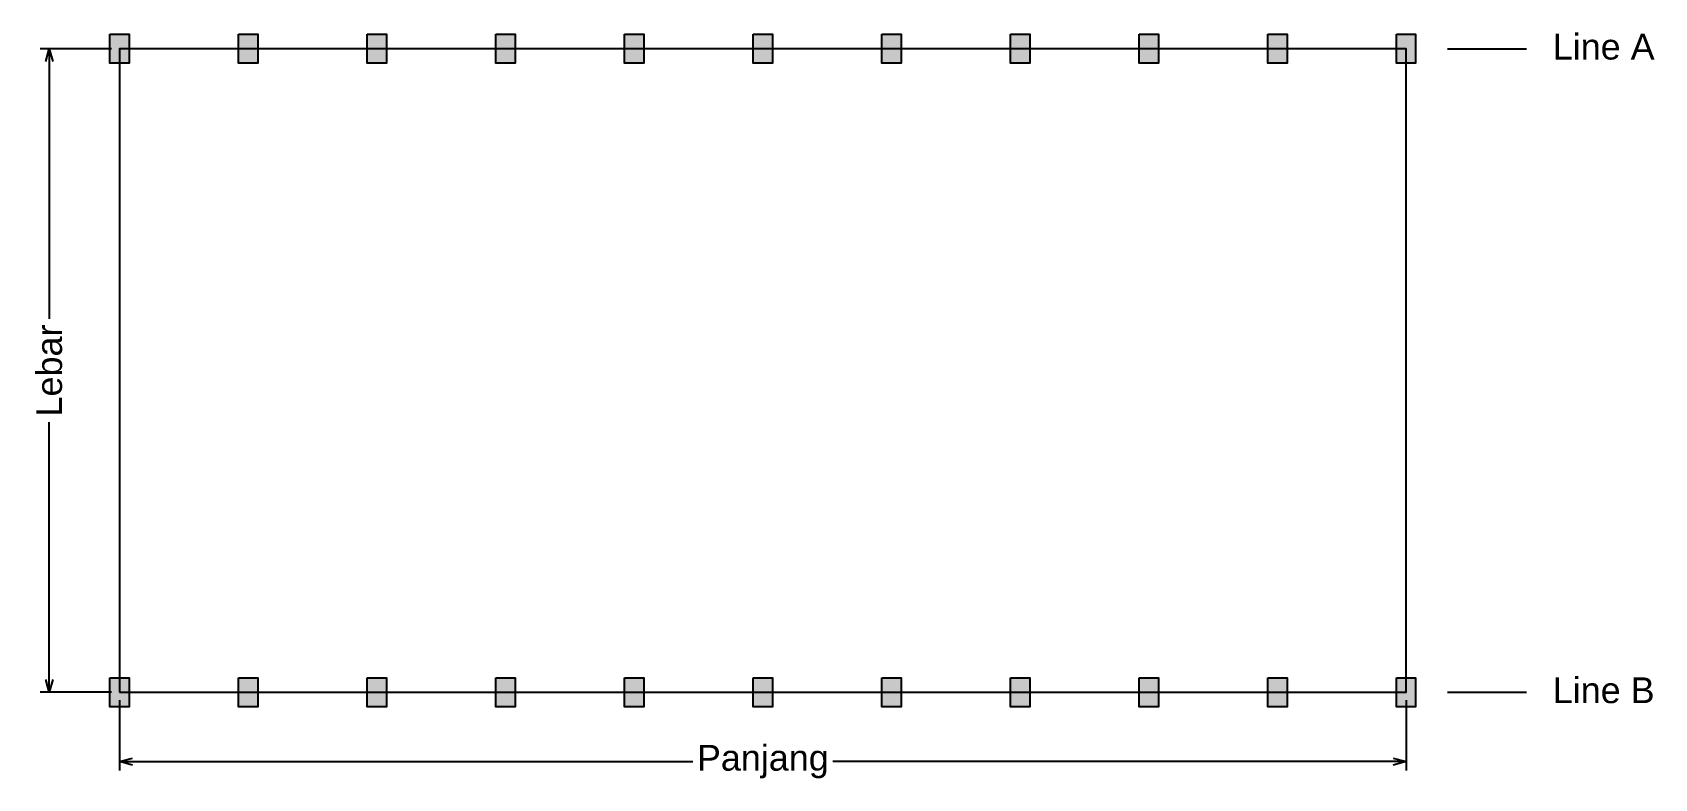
# Model space of a CAD drawing. Header units: millimetres. Extents: x -61993 to 642891, y -429158 to 50967.
# Drawn here: x 14424 to 140523, y -153670 to -95705 of the extents above; entities that cross this region are included whole.
import ezdxf

# ---------------------------------------------------------------- set-up
doc = ezdxf.new("R2010")
doc.units = ezdxf.units.MM
doc.layers.add('HATCH', color=251, linetype='Continuous', lineweight=0)
doc.styles.add('SANSERIF', font='sanss___.ttf', dxfattribs={"height": 2})
doc.dimstyles.new('Sagoe_2_mm', dxfattribs={"dimscale": 25, "dimtxt": 2, "dimasz": 1, "dimexe": 0.7, "dimexo": 0.625, "dimtad": 0, "dimdec": 0, "dimzin": 1, "dimdsep": 46, "dimtxsty": 'SANSERIF', "dimblk": 'OPEN30', "dimcen": 1, "dimclrd": 1, "dimclre": 1, "dimclrt": 152, "dimadec": 0, "dimazin": 0, "dimtfac": 1, "dimtdec": 0, "dimtofl": 0, "dimtmove": 1, "dimatfit": 3, "dimfxl": 1, "dimarcsym": 0})
pattern_1 = [(0, (-21201.642, -33581.345), (0, 6.985), [5.08, -1.905]), (90, (-21201.642, -33581.345), (-6.985, 4e-16), [5.08, -1.905])]

# ---------------------------------------------------------------- blocks, each defined once
blk = doc.blocks.new('_Open30')
at = {"color": 0, "linetype": 'ByBlock', "lineweight": -2}
for p, q in [((-1, 0.27), (0, 0)), ((0, 0), (-1, -0.27)), ((0, 0), (-1, 0))]:
    blk.add_line(p, q, dxfattribs=at)
blk = doc.blocks.new('*D8')
at = {"color": 1, "lineweight": -2, "transparency": 16777216}
for p, q in [((21202, -147594), (21202, -153058)), ((121202, -147594), (121202, -153058)), ((22202, -152358), (65759, -152358)), ((120202, -152358), (76644, -152358))]:
    blk.add_line(p, q, dxfattribs=at)
at = {"layer": 'Defpoints', "color": 0, "transparency": 16777216}
for p in [(21202, -146969), (121202, -146969), (121202, -152358)]:
    blk.add_point(p, dxfattribs=at)
at = {"color": 1, "lineweight": -2, "transparency": 16777216, "xscale": 1000, "yscale": 1000, "zscale": 1000, "rotation": 180}
blk.add_blockref('_Open30', (21202, -152358), dxfattribs=at)
at = {"color": 1, "lineweight": -2, "transparency": 16777216, "xscale": 1000, "yscale": 1000, "zscale": 1000}
blk.add_blockref('_Open30', (121202, -152358), dxfattribs=at)
at = {"color": 152, "transparency": 16777216, "insert": (71202, -152358), "char_height": 2000, "attachment_point": 5, "style": 'SANSERIF'}
blk.add_mtext('Panjang', dxfattribs=at)
blk = doc.blocks.new('*D9')
at = {"color": 1, "lineweight": -2, "transparency": 16777216}
for p, q in [((20577, -96969), (15036, -96969)), ((15736, -97969), (15736, -117962)), ((15736, -145969), (15736, -125975)), ((20577, -146969), (15036, -146969))]:
    blk.add_line(p, q, dxfattribs=at)
at = {"layer": 'Defpoints', "color": 0, "transparency": 16777216}
for p in [(15736, -96969), (21202, -96969), (21202, -146969)]:
    blk.add_point(p, dxfattribs=at)
at = {"color": 1, "lineweight": -2, "transparency": 16777216, "xscale": 1000, "yscale": 1000, "zscale": 1000}
for p, rotation in [((15736, -96969), 90), ((15736, -146969), 270)]:
    blk.add_blockref('_Open30', p, dxfattribs=dict(at, rotation=rotation))
at = {"color": 152, "transparency": 16777216, "insert": (15736, -121969), "char_height": 2000, "attachment_point": 5, "rotation": 90, "style": 'SANSERIF'}
blk.add_mtext('Lebar', dxfattribs=at)
blk = doc.blocks.new('*U10')
at = {"layer": 'HATCH'}
h = blk.add_hatch(dxfattribs=at)
h.set_pattern_fill('ANGLE', color=251)
h.set_pattern_definition(pattern_1)
h.paths.add_polyline_path([(-750, 1125), (750, 1125), (750, -1125), (-750, -1125)])
h = blk.add_hatch(color=2, dxfattribs=at)
h.dxf.hatch_style = 1
h.paths.add_polyline_path([(-750, 1125), (750, 1125), (750, -1125), (-750, -1125)])
blk.add_lwpolyline([(-750, 1125), (750, 1125), (750, -1125), (-750, -1125)], close=True)
blk = doc.blocks.new('*U11')
at = {"color": 0, "linetype": 'ByBlock', "lineweight": -2, "transparency": 16777216}
for p in [(0, 0), (10000, 0), (20000, 0), (30000, 0), (40000, 0), (50000, 0), (60000, 0), (70000, 0), (80000, 0), (90000, 0), (100000, 0)]:
    blk.add_blockref('*U10', p, dxfattribs=at)
blk = doc.blocks.new('*U12')
at = {"layer": 'HATCH'}
h = blk.add_hatch(dxfattribs=at)
h.set_pattern_fill('ANGLE', color=251)
h.set_pattern_definition(pattern_1)
h.paths.add_polyline_path([(-750, 1125), (750, 1125), (750, -1125), (-750, -1125)])
h = blk.add_hatch(color=2, dxfattribs=at)
h.dxf.hatch_style = 1
h.paths.add_polyline_path([(-750, 1125), (750, 1125), (750, -1125), (-750, -1125)])
blk.add_lwpolyline([(-750, 1125), (750, 1125), (750, -1125), (-750, -1125)], close=True)
blk = doc.blocks.new('*U13')
at = {"color": 0, "linetype": 'ByBlock', "lineweight": -2, "transparency": 16777216}
for p in [(0, 0), (10000, 0), (20000, 0), (30000, 0), (40000, 0), (50000, 0), (60000, 0), (70000, 0), (80000, 0), (90000, 0), (100000, 0)]:
    blk.add_blockref('*U12', p, dxfattribs=at)

msp = doc.modelspace()

# ---------------------------------------------------------------- linework, layer by layer
msp.add_lwpolyline([(21201.642, -146968.773), (121201.642, -146968.773), (121201.642, -96968.773), (21201.642, -96968.773)], close=True)
for points in [[(124414.45, -96968.773), (130578.013, -96968.773)], [(124414.45, -146968.773), (130578.013, -146968.773)]]:
    msp.add_lwpolyline(points)

# ---------------------------------------------------------------- block references
for name, p in [('*U11', (21201.642, -96968.773)), ('*U13', (21201.642, -146968.773))]:
    msp.add_blockref(name, p)

# ---------------------------------------------------------------- texts
at = {"color": 152, "char_height": 2000, "attachment_point": 5, "style": 'SANSERIF'}
for s, insert in [('Line A', (136567.438, -96825.731)), ('Line B', (136567.438, -146825.731))]:
    msp.add_mtext(s, dxfattribs=dict(at, insert=insert))

# ---------------------------------------------------------------- dimensions: what is measured, and where the dimension line sits
dim = msp.add_linear_dim(base=(15735.94, -96968.773), p1=(21201.642, -146968.773), p2=(21201.642, -96968.773), angle=90, text='Lebar', dimstyle='Sagoe_2_mm')
dim.commit()
dim.dimension.update_dxf_attribs({"geometry": '*D9', "text_midpoint": (15735.94, -121968.773)})
dim = msp.add_linear_dim(base=(121201.642, -152357.671), p1=(21201.642, -146968.773), p2=(121201.642, -146968.773), text='Panjang', dimstyle='Sagoe_2_mm')
dim.commit()
dim.dimension.update_dxf_attribs({"geometry": '*D8', "text_midpoint": (71201.642, -152357.671)})

doc.saveas('drawing.dxf')
